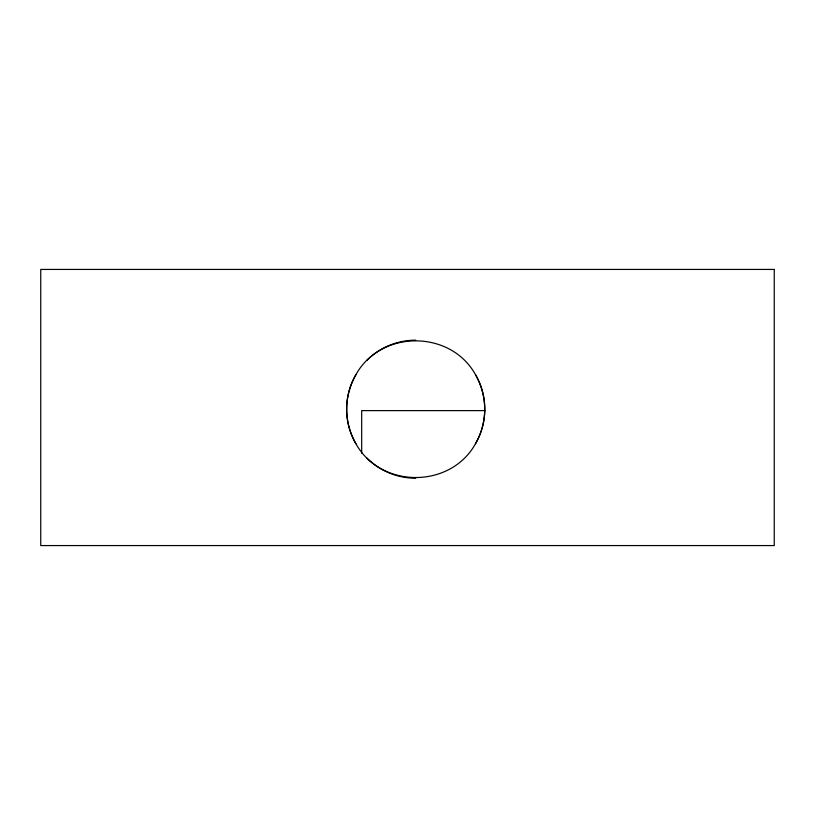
<?xml version="1.0" encoding="UTF-8"?>
<svg xmlns="http://www.w3.org/2000/svg" width="815" height="815" viewBox="0 0 815 815"><rect width="100%" height="100%" fill="white"/><g stroke="black" fill="none" stroke-linecap="round" stroke-linejoin="round"><path stroke-width="1.22" d="M355.911 374.676C380.799 329.596 450.603 329.596 475.491 374.676A68.297 67.421 -90 0 1 475.491 443.717C450.593 488.796 380.799 488.796 355.911 443.717A68.541 67.961 -90 0 1 355.911 374.676A68.735 68.379 -90 0 0 355.911 443.717M485.251 410.607L361.687 410.607L361.687 453.283M475.491 374.676A68.541 67.961 -90 0 1 475.491 443.717M415.701 478.222A69.57 69.214 -90 0 1 366.882 458.02M366.882 360.373A69.57 69.214 -90 0 1 415.701 340.171M774.25 269.429L40.75 269.429L40.75 545.571L774.25 545.571L774.25 269.429"/></g></svg>
